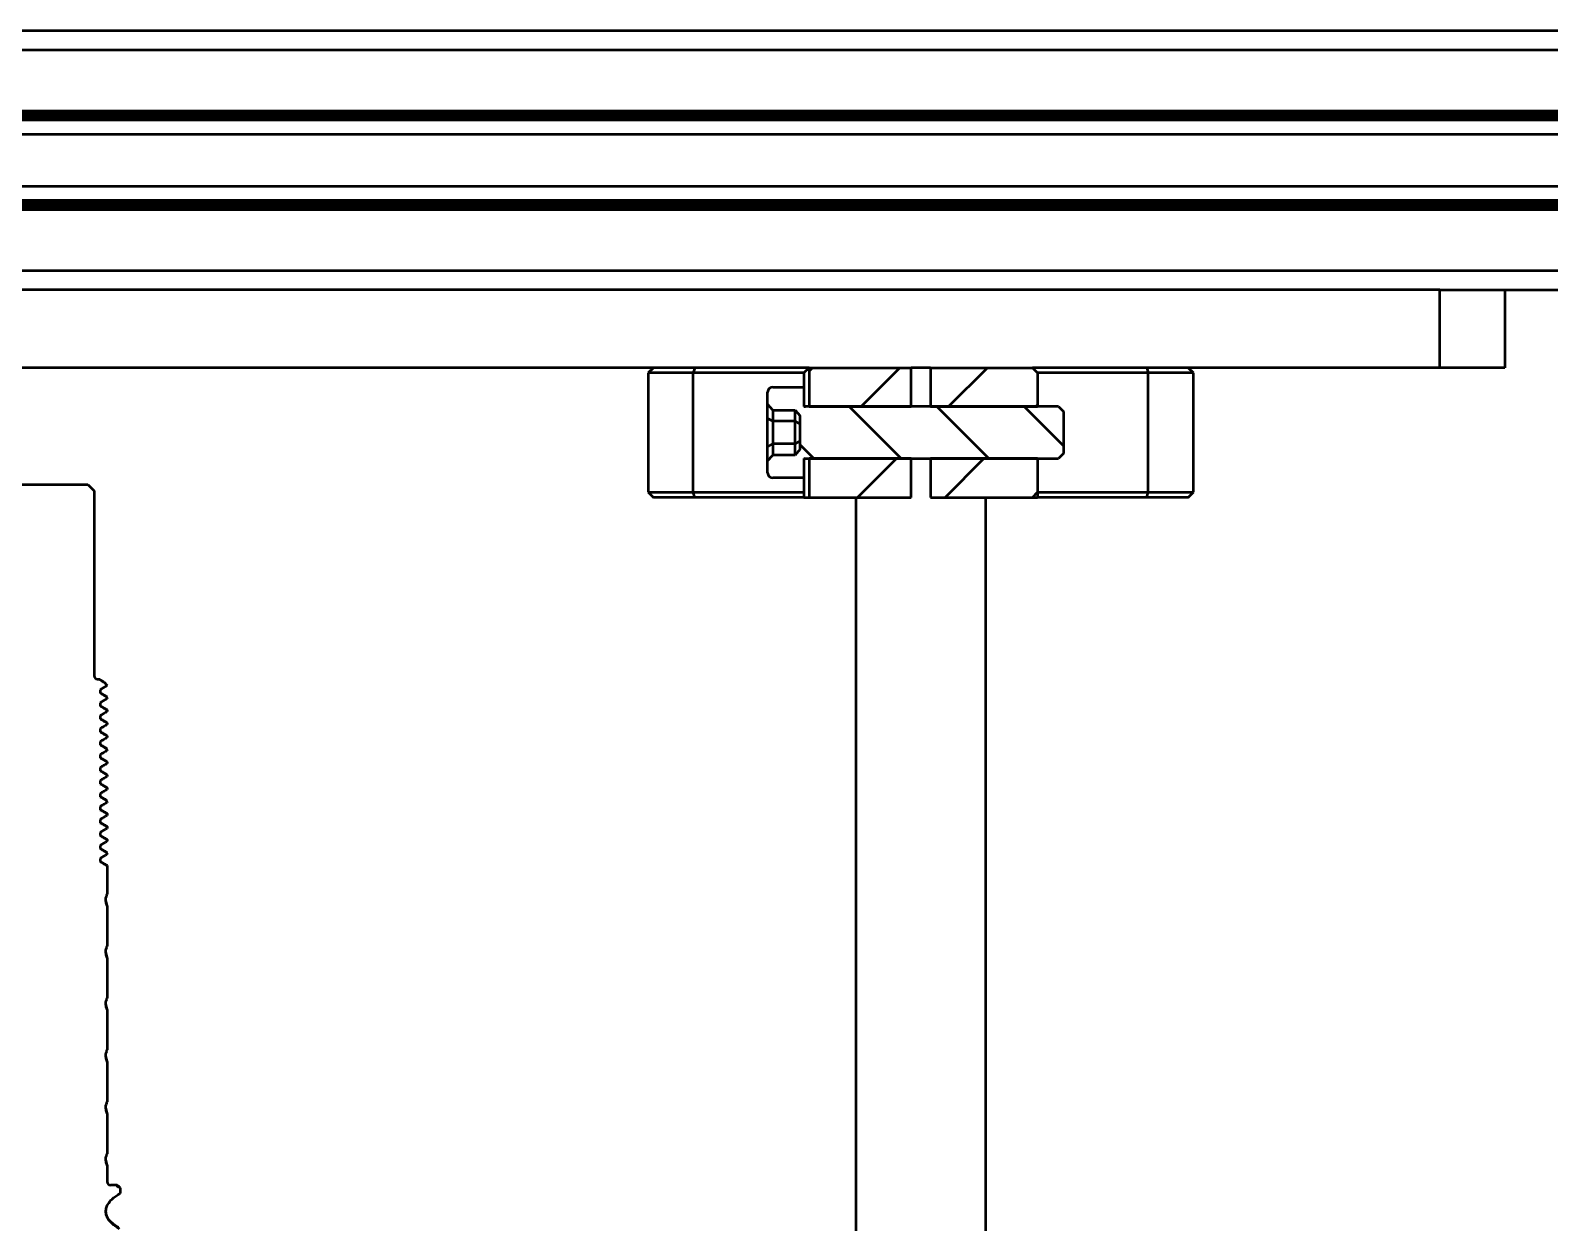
# Model space of a CAD drawing. Header units: millimetres. Extents: x -1615 to 4166, y 5 to 3174.
# Drawn here: x 2231.4 to 2309.4, y 1897.4 to 1958.6 of the extents above; entities that cross this region are included whole.
import ezdxf

# ---------------------------------------------------------------- set-up
doc = ezdxf.new("R2010")
doc.units = ezdxf.units.MM
doc.header["$LTSCALE"] = 0.25
doc.layers.add('Net dam', color=7, linetype='Continuous', lineweight=50)
pattern_1 = [(45, (1858.4246, 670.5362), (-2.245064, 2.245064), [])]

msp = doc.modelspace()

# ---------------------------------------------------------------- hatches: boundary and pattern name
at = {"layer": 'Net dam'}
h = msp.add_hatch(dxfattribs=at)
h.set_pattern_fill('ANSI31', color=256, style=0)
h.set_pattern_definition(pattern_1)
h.paths.add_polyline_path([(2271.4, 1939.3), (2276.633, 1939.3), (2276.633, 1941.3), (2271.4, 1941.3)], flags=0)
h = msp.add_hatch(dxfattribs=at)
h.set_pattern_fill('ANSI31', color=256, style=0)
h.set_pattern_definition(pattern_1)
h.paths.add_polyline_path([(2282.867, 1941.3), (2277.633, 1941.3), (2277.633, 1939.3), (2283.133, 1939.3), (2283.133, 1941.033)], flags=0)
h = msp.add_hatch(dxfattribs=at)
h.set_pattern_fill('ANSI31', color=256, angle=90, style=0)
h.set_pattern_definition([(135, (1858.4246, 670.5362), (-2.245064, -2.245064), [])])
edge = h.paths.add_edge_path(flags=0)
edge.add_line((2269.267, 1939.421), (2269.527, 1939.121))
edge.add_line((2269.527, 1939.121), (2270.673, 1939.121))
edge.add_line((2270.673, 1939.121), (2270.933, 1938.821))
edge.add_line((2270.933, 1938.821), (2270.933, 1937.112))
edge.add_line((2270.933, 1937.112), (2270.673, 1936.812))
edge.add_line((2270.673, 1936.812), (2269.527, 1936.812))
edge.add_line((2269.527, 1936.812), (2269.267, 1936.511))
edge.add_line((2269.267, 1936.511), (2269.267, 1935.9))
edge.add_arc((2269.533, 1935.9), 0.267, 180, 270)
edge.add_line((2269.533, 1935.633), (2271.133, 1935.633))
edge.add_line((2271.133, 1935.633), (2271.133, 1936.633))
edge.add_line((2271.133, 1936.633), (2284.207, 1936.633))
edge.add_line((2284.207, 1936.633), (2284.467, 1936.893))
edge.add_line((2284.467, 1936.893), (2284.467, 1939.04))
edge.add_line((2284.467, 1939.04), (2284.207, 1939.3))
edge.add_line((2284.207, 1939.3), (2271.133, 1939.3))
edge.add_line((2271.133, 1939.3), (2271.133, 1940.3))
edge.add_line((2271.133, 1940.3), (2269.533, 1940.3))
edge.add_arc((2269.533, 1940.033), 0.267, 90, 180)
edge.add_line((2269.267, 1940.033), (2269.267, 1939.421))
h = msp.add_hatch(dxfattribs=at)
h.set_pattern_fill('ANSI31', color=256, style=0)
h.set_pattern_definition(pattern_1)
h.paths.add_polyline_path([(2271.4, 1934.633), (2276.633, 1934.633), (2276.633, 1936.633), (2271.4, 1936.633)], flags=0)
h = msp.add_hatch(dxfattribs=at)
h.set_pattern_fill('ANSI31', color=256, style=0)
h.set_pattern_definition(pattern_1)
h.paths.add_polyline_path([(2283.133, 1934.633), (2283.133, 1936.633), (2277.633, 1936.633), (2277.633, 1934.633)], flags=0)

# ---------------------------------------------------------------- linework, layer by layer
for p, q in [((2092.467, 1958.633), (2371.8, 1958.633)), ((2093.467, 1957.633), (2370.8, 1957.633)), ((2093, 1954.033), (2371.267, 1954.033)), ((2093.133, 1954.233), (2371.133, 1954.233)), ((2093.133, 1954.166), (2371.133, 1954.166)), ((2093.333, 1954.366), (2370.933, 1954.366)), ((2093.467, 1954.5), (2370.8, 1954.5)), ((2089.4, 1953.307), (2374.867, 1953.307)), ((2089.4, 1950.626), (2374.867, 1950.626)), ((2093, 1949.9), (2371.267, 1949.9)), ((2093.133, 1949.766), (2371.133, 1949.766)), ((2093.133, 1949.7), (2371.133, 1949.7)), ((2093.333, 1949.566), (2370.933, 1949.566)), ((2093.467, 1949.433), (2370.8, 1949.433)), ((2093.467, 1946.3), (2370.8, 1946.3)), ((2303.8, 1945.3), (2160.467, 1945.3)), ((2303.8, 1941.3), (2303.8, 1945.3)), ((2303.8, 1945.3), (2304.8, 1945.3)), ((2304.8, 1945.3), (2370.8, 1945.3)), ((2307.133, 1945.3), (2307.133, 1941.3)), ((2271.4, 1941.3), (2192.867, 1941.3)), ((2263.4, 1941.3), (2263.133, 1941.033)), ((2263.133, 1941.033), (2263.133, 1934.9)), ((2265.447, 1941.033), (2263.133, 1941.033)), ((2265.529, 1941.3), (2265.447, 1941.033)), ((2271.133, 1941.033), (2265.447, 1941.033)), ((2265.447, 1934.9), (2265.447, 1941.033)), ((2271.4, 1941.3), (2271.133, 1941.033)), ((2271.133, 1941.033), (2271.133, 1940.3)), ((2271.4, 1941.3), (2271.4, 1939.3)), ((2271.4, 1941.3), (2276.633, 1941.3)), ((2276.633, 1939.3), (2276.633, 1941.3)), ((2277.633, 1941.3), (2276.633, 1941.3)), ((2277.633, 1941.3), (2277.633, 1939.3)), ((2277.633, 1941.3), (2282.867, 1941.3)), ((2282.867, 1941.3), (2283.133, 1941.033)), ((2303.8, 1941.3), (2282.867, 1941.3)), ((2283.133, 1941.033), (2283.133, 1939.3)), ((2288.819, 1941.033), (2283.133, 1941.033)), ((2288.738, 1941.3), (2288.819, 1941.033)), ((2288.819, 1934.9), (2288.819, 1941.033)), ((2291.133, 1941.033), (2288.819, 1941.033)), ((2291.133, 1941.033), (2290.867, 1941.3)), ((2291.133, 1934.9), (2291.133, 1941.033)), ((2307.133, 1941.3), (2303.8, 1941.3)), ((2269.267, 1939.421), (2269.267, 1940.033)), ((2269.533, 1940.3), (2271.133, 1940.3)), ((2271.133, 1940.3), (2271.133, 1939.3)), ((2269.527, 1939.121), (2269.267, 1939.421)), ((2269.267, 1938.694), (2269.267, 1939.421)), ((2284.207, 1939.3), (2271.133, 1939.3)), ((2271.4, 1939.3), (2276.633, 1939.3)), ((2277.633, 1939.3), (2283.133, 1939.3)), ((2284.207, 1939.3), (2284.467, 1939.04)), ((2269.527, 1938.544), (2269.267, 1938.694)), ((2269.267, 1937.239), (2269.267, 1938.694)), ((2269.527, 1939.121), (2270.673, 1939.121)), ((2269.527, 1939.121), (2269.527, 1938.544)), ((2270.673, 1938.544), (2269.527, 1938.544)), ((2269.527, 1938.544), (2269.527, 1937.389)), ((2270.673, 1939.121), (2270.933, 1938.821)), ((2270.673, 1938.544), (2270.673, 1939.121)), ((2270.933, 1938.394), (2270.673, 1938.544)), ((2270.673, 1937.389), (2270.673, 1938.544)), ((2270.933, 1937.112), (2270.933, 1938.821)), ((2284.467, 1939.04), (2284.467, 1936.893)), ((2269.267, 1937.239), (2269.527, 1937.389)), ((2269.267, 1936.511), (2269.267, 1937.239)), ((2269.267, 1936.511), (2269.527, 1936.812)), ((2269.527, 1937.389), (2269.527, 1936.812)), ((2270.673, 1937.389), (2269.527, 1937.389)), ((2270.673, 1936.812), (2269.527, 1936.812)), ((2270.933, 1937.539), (2270.673, 1937.389)), ((2270.673, 1936.812), (2270.673, 1937.389)), ((2270.933, 1937.112), (2270.673, 1936.812)), ((2284.467, 1936.893), (2284.207, 1936.633)), ((2269.267, 1935.9), (2269.267, 1936.511)), ((2271.133, 1936.633), (2284.207, 1936.633)), ((2271.133, 1936.633), (2271.133, 1935.633)), ((2276.633, 1936.633), (2271.4, 1936.633)), ((2271.4, 1936.633), (2271.4, 1934.633)), ((2276.633, 1934.633), (2276.633, 1936.633)), ((2283.133, 1936.633), (2277.633, 1936.633)), ((2277.633, 1936.633), (2277.633, 1934.633)), ((2283.133, 1936.633), (2283.133, 1934.633)), ((2229.679, 1935.3), (2234.346, 1935.3)), ((2234.346, 1935.3), (2234.679, 1934.966)), ((2271.133, 1935.633), (2269.533, 1935.633)), ((2271.133, 1935.633), (2271.133, 1934.633)), ((2234.679, 1934.966), (2234.679, 1925.466)), ((2263.133, 1934.9), (2263.4, 1934.633)), ((2263.133, 1934.9), (2265.447, 1934.9)), ((2265.529, 1934.633), (2263.4, 1934.633)), ((2265.447, 1934.9), (2271.133, 1934.9)), ((2265.529, 1934.633), (2265.447, 1934.9)), ((2271.133, 1934.633), (2265.529, 1934.633)), ((2271.133, 1934.633), (2271.4, 1934.633)), ((2271.4, 1934.633), (2276.633, 1934.633)), ((2273.8, 1934.633), (2273.8, 1855.479)), ((2277.633, 1934.633), (2283.133, 1934.633)), ((2280.467, 1855.479), (2280.467, 1934.633)), ((2283.133, 1934.9), (2288.819, 1934.9)), ((2288.738, 1934.633), (2283.133, 1934.633)), ((2288.738, 1934.633), (2288.819, 1934.9)), ((2290.867, 1934.633), (2288.738, 1934.633)), ((2288.819, 1934.9), (2291.133, 1934.9)), ((2290.867, 1934.633), (2291.133, 1934.9)), ((2234.846, 1925.3), (2234.985, 1925.3)), ((2234.985, 1925.3), (2234.985, 1925.252)), ((2235.163, 1925.15), (2235.346, 1924.966)), ((2234.985, 1924.752), (2234.985, 1924.586)), ((2235.346, 1924.313), (2235.312, 1924.397)), ((2235.346, 1924.313), (2235.332, 1924.33)), ((2235.346, 1924.966), (2235.346, 1924.961)), ((2234.985, 1924.085), (2234.985, 1923.919)), ((2235.341, 1923.716), (2235.346, 1923.711)), ((2235.346, 1924.313), (2235.346, 1924.294)), ((2235.346, 1923.711), (2235.346, 1923.627)), ((2234.985, 1923.419), (2234.985, 1923.252)), ((2235.341, 1923.049), (2235.346, 1923.044)), ((2235.346, 1923.044), (2235.346, 1922.961)), ((2234.985, 1922.752), (2234.985, 1922.586)), ((2234.985, 1922.086), (2234.985, 1921.919)), ((2235.341, 1922.383), (2235.346, 1922.377)), ((2235.346, 1922.377), (2235.346, 1922.294)), ((2234.985, 1921.419), (2234.985, 1921.252)), ((2235.346, 1921.646), (2235.312, 1921.73)), ((2235.346, 1921.646), (2235.332, 1921.664)), ((2235.346, 1921.646), (2235.346, 1921.627)), ((2234.985, 1920.752), (2234.985, 1920.586)), ((2235.341, 1921.049), (2235.346, 1921.044)), ((2235.346, 1921.044), (2235.346, 1920.961)), ((2234.985, 1920.086), (2234.985, 1919.919)), ((2235.341, 1920.383), (2235.346, 1920.377)), ((2235.341, 1919.716), (2235.346, 1919.711)), ((2235.346, 1920.377), (2235.346, 1920.294)), ((2235.346, 1919.711), (2235.346, 1919.627)), ((2234.985, 1919.419), (2234.985, 1919.252)), ((2235.346, 1918.98), (2235.312, 1919.063)), ((2235.346, 1918.98), (2235.332, 1918.997)), ((2235.346, 1918.98), (2235.346, 1918.961)), ((2234.985, 1918.752), (2234.985, 1918.586)), ((2234.985, 1918.085), (2234.985, 1917.919)), ((2235.341, 1918.383), (2235.346, 1918.377)), ((2235.346, 1918.377), (2235.346, 1918.294)), ((2234.985, 1917.419), (2234.985, 1917.252)), ((2235.341, 1917.716), (2235.346, 1917.711)), ((2235.346, 1917.711), (2235.346, 1917.627)), ((2234.985, 1916.752), (2234.985, 1916.586)), ((2235.341, 1917.049), (2235.346, 1917.044)), ((2235.346, 1917.044), (2235.346, 1916.961)), ((2234.985, 1916.086), (2234.985, 1915.919)), ((2235.346, 1916.313), (2235.312, 1916.397)), ((2235.346, 1916.313), (2235.332, 1916.33)), ((2235.346, 1916.313), (2235.346, 1916.294)), ((2235.341, 1915.716), (2235.346, 1915.711)), ((2235.346, 1915.711), (2235.346, 1914.24)), ((2235.341, 1913.67), (2235.278, 1913.938)), ((2235.346, 1913.646), (2235.318, 1913.67)), ((2235.346, 1913.646), (2235.346, 1911.573)), ((2235.341, 1911.003), (2235.278, 1911.272)), ((2235.346, 1910.98), (2235.34, 1911.003)), ((2235.346, 1910.98), (2235.346, 1908.907)), ((2235.341, 1908.336), (2235.278, 1908.605)), ((2235.346, 1908.313), (2235.317, 1908.336)), ((2235.346, 1908.313), (2235.346, 1906.24)), ((2235.341, 1905.67), (2235.278, 1905.939)), ((2235.346, 1905.646), (2235.311, 1905.67)), ((2235.346, 1905.646), (2235.346, 1903.573)), ((2235.341, 1903.003), (2235.278, 1903.272)), ((2235.346, 1902.98), (2235.333, 1903.003)), ((2235.346, 1902.98), (2235.346, 1900.907)), ((2235.341, 1900.336), (2235.278, 1900.605)), ((2235.346, 1900.313), (2235.314, 1900.336)), ((2235.346, 1900.313), (2235.346, 1899.466)), ((2235.513, 1899.3), (2235.863, 1899.3)), ((2235.981, 1899.202), (2235.91, 1899.233)), ((2236.013, 1899.15), (2235.997, 1899.175)), ((2236.013, 1899.15), (2236.013, 1898.881))]:
    msp.add_line(p, q, dxfattribs=at)
for centre, radius, start, end in [((2269.533, 1940.033), 0.267, 90, 180), ((2269.533, 1935.9), 0.267, 180, 270), ((2234.846, 1925.466), 0.167, 180, 270), ((2235.513, 1899.466), 0.167, 180, 270)]:
    msp.add_arc(centre, radius, start, end, dxfattribs=at)
for start_param, end_param in [(1.570796, 1.686525), (4.596661, 4.712389)]:
    msp.add_ellipse((2271.4, 1937.966), major_axis=(2.309, 0), ratio=0.57735, start_param=start_param, end_param=end_param, dxfattribs=at)
for points, knots in [([(2235.159, 1925.155), (2235.129, 1925.172), (2235.071, 1925.206), (2235.013, 1925.239), (2234.985, 1925.255)], [0, 0, 0, 0, 0.515248, 1, 1, 1, 1]), ([(2234.985, 1925.252), (2235.017, 1925.234), (2235.076, 1925.2), (2235.135, 1925.165), (2235.163, 1925.15)], [0, 0, 0, 0, 0.540451, 1, 1, 1, 1]), ([(2235.127, 1925.164), (2235.14, 1925.16), (2235.158, 1925.156), (2235.161, 1925.151), (2235.163, 1925.15)], [0, 0, 0, 0, 0.73198, 1, 1, 1, 1]), ([(2235.346, 1924.961), (2235.314, 1924.942), (2235.25, 1924.905), (2235.13, 1924.836), (2235.042, 1924.785), (2234.985, 1924.752)], [0, 0, 0, 0, 0.265629, 0.53121, 1, 1, 1, 1]), ([(2235.341, 1924.383), (2235.281, 1924.417), (2235.162, 1924.486), (2235.044, 1924.555), (2234.985, 1924.589)], [0, 0, 0, 0, 0.507517, 1, 1, 1, 1]), ([(2234.985, 1924.586), (2235.017, 1924.567), (2235.081, 1924.53), (2235.19, 1924.467), (2235.267, 1924.423), (2235.312, 1924.397)], [0, 0, 0, 0, 0.292926, 0.585928, 1, 1, 1, 1]), ([(2235.312, 1924.397), (2235.313, 1924.397), (2235.315, 1924.397), (2235.309, 1924.397), (2235.304, 1924.397)], [0, 0, 0, 0, 0.145462, 1, 1, 1, 1]), ([(2235.346, 1924.294), (2235.314, 1924.275), (2235.25, 1924.239), (2235.13, 1924.169), (2235.042, 1924.118), (2234.985, 1924.085)], [0, 0, 0, 0, 0.265581, 0.53121, 1, 1, 1, 1]), ([(2235.341, 1923.716), (2235.281, 1923.751), (2235.162, 1923.819), (2235.044, 1923.888), (2234.985, 1923.922)], [0, 0, 0, 0, 0.507541, 1, 1, 1, 1]), ([(2234.985, 1923.919), (2235.017, 1923.9), (2235.081, 1923.864), (2235.201, 1923.794), (2235.29, 1923.743), (2235.346, 1923.711)], [0, 0, 0, 0, 0.265561, 0.53119, 1, 1, 1, 1]), ([(2235.346, 1923.627), (2235.314, 1923.609), (2235.25, 1923.572), (2235.13, 1923.502), (2235.042, 1923.451), (2234.985, 1923.419)], [0, 0, 0, 0, 0.265581, 0.53121, 1, 1, 1, 1]), ([(2235.341, 1923.049), (2235.281, 1923.084), (2235.162, 1923.153), (2235.044, 1923.221), (2234.985, 1923.255)], [0, 0, 0, 0, 0.507541, 1, 1, 1, 1]), ([(2234.985, 1923.252), (2235.017, 1923.234), (2235.081, 1923.197), (2235.201, 1923.127), (2235.29, 1923.076), (2235.346, 1923.044)], [0, 0, 0, 0, 0.265608, 0.53119, 1, 1, 1, 1]), ([(2235.346, 1922.961), (2235.314, 1922.942), (2235.25, 1922.905), (2235.13, 1922.836), (2235.042, 1922.785), (2234.985, 1922.752)], [0, 0, 0, 0, 0.265629, 0.53121, 1, 1, 1, 1]), ([(2235.341, 1922.383), (2235.281, 1922.417), (2235.162, 1922.486), (2235.044, 1922.555), (2234.985, 1922.589)], [0, 0, 0, 0, 0.507566, 1, 1, 1, 1]), ([(2234.985, 1922.586), (2235.017, 1922.567), (2235.081, 1922.53), (2235.201, 1922.461), (2235.29, 1922.41), (2235.346, 1922.377)], [0, 0, 0, 0, 0.265608, 0.53119, 1, 1, 1, 1]), ([(2235.346, 1922.294), (2235.314, 1922.275), (2235.25, 1922.239), (2235.13, 1922.169), (2235.042, 1922.118), (2234.985, 1922.086)], [0, 0, 0, 0, 0.265629, 0.53121, 1, 1, 1, 1]), ([(2235.341, 1921.716), (2235.281, 1921.751), (2235.162, 1921.819), (2235.044, 1921.888), (2234.985, 1921.922)], [0, 0, 0, 0, 0.507517, 1, 1, 1, 1]), ([(2234.985, 1921.919), (2235.017, 1921.9), (2235.081, 1921.864), (2235.19, 1921.801), (2235.267, 1921.756), (2235.312, 1921.73)], [0, 0, 0, 0, 0.292926, 0.585928, 1, 1, 1, 1]), ([(2235.346, 1921.627), (2235.314, 1921.609), (2235.25, 1921.572), (2235.13, 1921.502), (2235.042, 1921.451), (2234.985, 1921.419)], [0, 0, 0, 0, 0.265594, 0.531236, 1, 1, 1, 1]), ([(2235.341, 1921.049), (2235.281, 1921.084), (2235.162, 1921.153), (2235.044, 1921.221), (2234.985, 1921.255)], [0, 0, 0, 0, 0.507541, 1, 1, 1, 1]), ([(2234.985, 1921.252), (2235.017, 1921.234), (2235.081, 1921.197), (2235.201, 1921.127), (2235.29, 1921.076), (2235.346, 1921.044)], [0, 0, 0, 0, 0.265561, 0.53119, 1, 1, 1, 1]), ([(2235.312, 1921.73), (2235.313, 1921.73), (2235.315, 1921.731), (2235.309, 1921.731), (2235.304, 1921.731)], [0, 0, 0, 0, 0.145462, 1, 1, 1, 1]), ([(2235.346, 1920.961), (2235.314, 1920.942), (2235.25, 1920.905), (2235.13, 1920.836), (2235.042, 1920.785), (2234.985, 1920.752)], [0, 0, 0, 0, 0.265581, 0.53121, 1, 1, 1, 1]), ([(2235.341, 1920.383), (2235.281, 1920.417), (2235.162, 1920.486), (2235.044, 1920.555), (2234.985, 1920.589)], [0, 0, 0, 0, 0.507541, 1, 1, 1, 1]), ([(2234.985, 1920.586), (2235.017, 1920.567), (2235.081, 1920.53), (2235.201, 1920.461), (2235.29, 1920.41), (2235.346, 1920.377)], [0, 0, 0, 0, 0.265561, 0.53119, 1, 1, 1, 1]), ([(2235.346, 1920.294), (2235.314, 1920.275), (2235.25, 1920.239), (2235.13, 1920.169), (2235.042, 1920.118), (2234.985, 1920.086)], [0, 0, 0, 0, 0.265581, 0.53121, 1, 1, 1, 1]), ([(2235.341, 1919.716), (2235.281, 1919.751), (2235.162, 1919.819), (2235.044, 1919.888), (2234.985, 1919.922)], [0, 0, 0, 0, 0.507541, 1, 1, 1, 1]), ([(2234.985, 1919.919), (2235.017, 1919.9), (2235.081, 1919.863), (2235.201, 1919.794), (2235.29, 1919.743), (2235.346, 1919.711)], [0, 0, 0, 0, 0.265608, 0.53119, 1, 1, 1, 1]), ([(2235.346, 1919.627), (2235.314, 1919.609), (2235.25, 1919.572), (2235.13, 1919.502), (2235.042, 1919.451), (2234.985, 1919.419)], [0, 0, 0, 0, 0.265629, 0.53121, 1, 1, 1, 1]), ([(2235.341, 1919.049), (2235.281, 1919.084), (2235.162, 1919.153), (2235.044, 1919.221), (2234.985, 1919.255)], [0, 0, 0, 0, 0.507517, 1, 1, 1, 1]), ([(2234.985, 1919.252), (2235.017, 1919.234), (2235.081, 1919.197), (2235.19, 1919.134), (2235.267, 1919.089), (2235.312, 1919.063)], [0, 0, 0, 0, 0.292963, 0.585897, 1, 1, 1, 1]), ([(2235.346, 1918.961), (2235.314, 1918.942), (2235.25, 1918.905), (2235.13, 1918.836), (2235.042, 1918.785), (2234.985, 1918.752)], [0, 0, 0, 0, 0.265629, 0.53121, 1, 1, 1, 1]), ([(2235.312, 1919.063), (2235.313, 1919.063), (2235.315, 1919.064), (2235.309, 1919.064), (2235.304, 1919.064)], [0, 0, 0, 0, 0.145462, 1, 1, 1, 1]), ([(2235.341, 1918.383), (2235.281, 1918.417), (2235.162, 1918.486), (2235.044, 1918.555), (2234.985, 1918.589)], [0, 0, 0, 0, 0.507517, 1, 1, 1, 1]), ([(2234.985, 1918.586), (2235.017, 1918.567), (2235.081, 1918.53), (2235.201, 1918.461), (2235.29, 1918.41), (2235.346, 1918.377)], [0, 0, 0, 0, 0.265573, 0.531215, 1, 1, 1, 1]), ([(2235.346, 1918.294), (2235.314, 1918.275), (2235.25, 1918.239), (2235.13, 1918.169), (2235.042, 1918.118), (2234.985, 1918.085)], [0, 0, 0, 0, 0.265581, 0.53121, 1, 1, 1, 1]), ([(2235.341, 1917.716), (2235.281, 1917.751), (2235.162, 1917.819), (2235.044, 1917.888), (2234.985, 1917.922)], [0, 0, 0, 0, 0.507541, 1, 1, 1, 1]), ([(2234.985, 1917.919), (2235.017, 1917.9), (2235.081, 1917.864), (2235.201, 1917.794), (2235.29, 1917.743), (2235.346, 1917.711)], [0, 0, 0, 0, 0.265561, 0.53119, 1, 1, 1, 1]), ([(2235.346, 1917.627), (2235.314, 1917.609), (2235.25, 1917.572), (2235.13, 1917.502), (2235.042, 1917.451), (2234.985, 1917.419)], [0, 0, 0, 0, 0.265581, 0.53121, 1, 1, 1, 1]), ([(2235.341, 1917.049), (2235.281, 1917.084), (2235.162, 1917.153), (2235.044, 1917.221), (2234.985, 1917.255)], [0, 0, 0, 0, 0.507541, 1, 1, 1, 1]), ([(2234.985, 1917.252), (2235.017, 1917.234), (2235.081, 1917.197), (2235.201, 1917.127), (2235.29, 1917.076), (2235.346, 1917.044)], [0, 0, 0, 0, 0.265608, 0.53119, 1, 1, 1, 1]), ([(2235.346, 1916.961), (2235.314, 1916.942), (2235.25, 1916.905), (2235.13, 1916.836), (2235.042, 1916.785), (2234.985, 1916.752)], [0, 0, 0, 0, 0.265629, 0.53121, 1, 1, 1, 1]), ([(2235.341, 1916.383), (2235.281, 1916.417), (2235.162, 1916.486), (2235.044, 1916.555), (2234.985, 1916.589)], [0, 0, 0, 0, 0.507566, 1, 1, 1, 1]), ([(2234.985, 1916.586), (2235.017, 1916.567), (2235.081, 1916.53), (2235.19, 1916.467), (2235.267, 1916.423), (2235.312, 1916.397)], [0, 0, 0, 0, 0.2929789, 0.585928, 1, 1, 1, 1]), ([(2235.346, 1916.294), (2235.314, 1916.275), (2235.25, 1916.239), (2235.13, 1916.169), (2235.042, 1916.118), (2234.985, 1916.086)], [0, 0, 0, 0, 0.265629, 0.53121, 1, 1, 1, 1]), ([(2235.341, 1915.716), (2235.281, 1915.751), (2235.162, 1915.819), (2235.044, 1915.888), (2234.985, 1915.922)], [0, 0, 0, 0, 0.507331, 1, 1, 1, 1]), ([(2234.985, 1915.919), (2235.017, 1915.9), (2235.081, 1915.864), (2235.201, 1915.794), (2235.29, 1915.743), (2235.346, 1915.711)], [0, 0, 0, 0, 0.265608, 0.53119, 1, 1, 1, 1]), ([(2235.312, 1916.397), (2235.313, 1916.397), (2235.315, 1916.397), (2235.309, 1916.397), (2235.304, 1916.397)], [0, 0, 0, 0, 0.145461, 1, 1, 1, 1]), ([(2235.346, 1913.646), (2235.321, 1913.712), (2235.267, 1913.855), (2235.276, 1914.067), (2235.326, 1914.191), (2235.346, 1914.24)], [0, 0, 0, 0, 0.343611, 0.741661, 1, 1, 1, 1]), ([(2235.346, 1910.98), (2235.321, 1911.046), (2235.267, 1911.188), (2235.276, 1911.4), (2235.326, 1911.524), (2235.346, 1911.573)], [0, 0, 0, 0, 0.343652, 0.741677, 1, 1, 1, 1]), ([(2235.346, 1908.313), (2235.321, 1908.379), (2235.267, 1908.521), (2235.276, 1908.733), (2235.326, 1908.858), (2235.346, 1908.907)], [0, 0, 0, 0, 0.343652, 0.741677, 1, 1, 1, 1]), ([(2235.346, 1905.646), (2235.321, 1905.712), (2235.267, 1905.855), (2235.276, 1906.067), (2235.326, 1906.191), (2235.346, 1906.24)], [0, 0, 0, 0, 0.343652, 0.741677, 1, 1, 1, 1]), ([(2235.346, 1902.98), (2235.321, 1903.046), (2235.267, 1903.188), (2235.276, 1903.4), (2235.326, 1903.524), (2235.346, 1903.573)], [0, 0, 0, 0, 0.343652, 0.741677, 1, 1, 1, 1]), ([(2235.346, 1900.313), (2235.321, 1900.379), (2235.267, 1900.521), (2235.276, 1900.733), (2235.326, 1900.858), (2235.346, 1900.907)], [0, 0, 0, 0, 0.343652, 0.741677, 1, 1, 1, 1]), ([(2235.982, 1897.037), (2235.82, 1897.142), (2235.578, 1897.299), (2235.355, 1897.598), (2235.268, 1897.845), (2235.279, 1898.086), (2235.385, 1898.343), (2235.616, 1898.616), (2235.85, 1898.765), (2235.982, 1898.85)], [0, 0, 0, 0, 0.2398073, 0.3587408, 0.4599357, 0.5616947, 0.6528108, 0.8046977, 1, 1, 1, 1]), ([(2235.805, 1899.3), (2235.847, 1899.28), (2235.928, 1899.243), (2235.939, 1899.206), (2235.944, 1899.189)], [0, 0, 0, 0, 0.527601, 1, 1, 1, 1]), ([(2235.936, 1899.189), (2235.927, 1899.19), (2235.91, 1899.192), (2235.886, 1899.205), (2235.868, 1899.225), (2235.857, 1899.25), (2235.855, 1899.277), (2235.86, 1899.292), (2235.863, 1899.3)], [0, 0, 0, 0, 0.170103, 0.340132, 0.510655, 0.682127, 0.854565, 1, 1, 1, 1]), ([(2235.944, 1899.189), (2235.943, 1899.189), (2235.942, 1899.189), (2235.939, 1899.189), (2235.937, 1899.189), (2235.936, 1899.189)], [0, 0, 0, 0, 0.2708, 0.5416, 1, 1, 1, 1]), ([(2236.013, 1899.15), (2236.007, 1899.157), (2235.997, 1899.172), (2235.972, 1899.186), (2235.954, 1899.188), (2235.944, 1899.189)], [0, 0, 0, 0, 0.325085, 0.650164, 1, 1, 1, 1]), ([(2235.982, 1898.85), (2235.988, 1898.854), (2236.001, 1898.862), (2236.009, 1898.875), (2236.013, 1898.881)], [0, 0, 0, 0, 0.479832, 1, 1, 1, 1]), ([(2235.92, 1897.109), (2235.75, 1897.223), (2235.51, 1897.384), (2235.306, 1897.702), (2235.287, 1897.862), (2235.278, 1897.938)], [0, 0, 0, 0, 0.555601, 0.789472, 1, 1, 1, 1])]:
    msp.add_open_spline(points, degree=3, knots=knots, dxfattribs=at)

doc.saveas('drawing.dxf')
